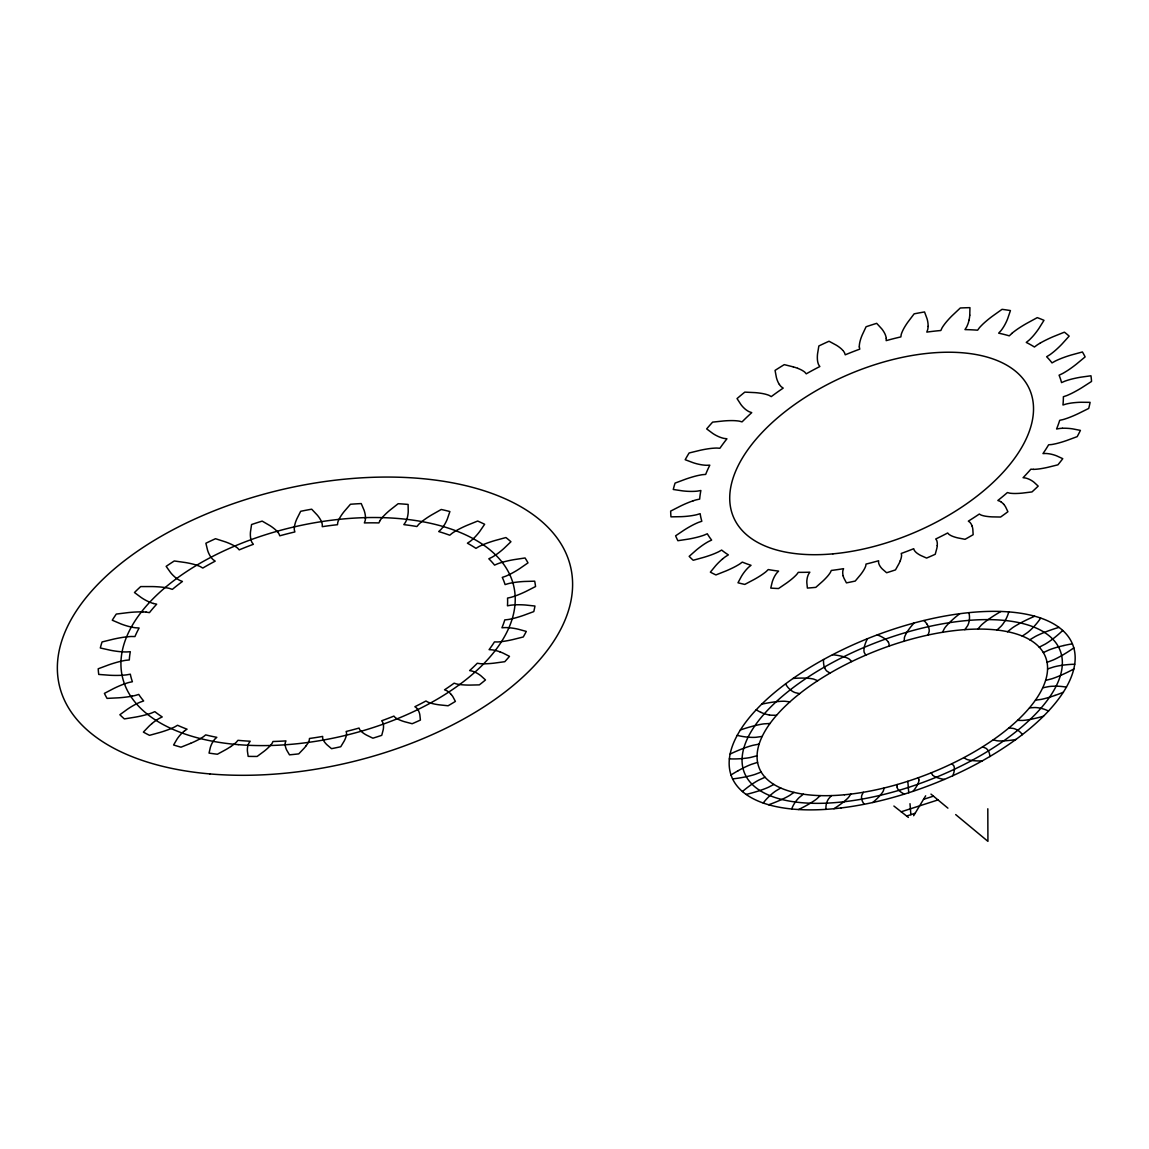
<?xml version="1.0" encoding="UTF-8"?>
<svg xmlns="http://www.w3.org/2000/svg" width="1149" height="1149" viewBox="0 0 1149 1149"><rect width="100%" height="100%" fill="white"/><g stroke="black" fill="none" stroke-linecap="round" stroke-linejoin="round"><path stroke-width="1.5" d="M904.234 641.243L904.378 637.824A23.052 10.628 -22 0 1 904.737 636.618L904.952 636.072A46.894 21.501 -22.3 0 1 905.455 634.952L906.36 633.243A61.802 28.222 -22.4 0 1 908.012 630.614L909.362 628.718A79.41 36.079 -22.6 0 1 914.044 623.06M886.252 338.294L886.166 340.635A193.147 102.649 -23.3 0 1 900.859 336.901L901.218 334.488A32.086 18.097 -25.6 0 1 902.08 332.133L902.482 331.171A53.012 29.716 -25.9 0 1 904.407 327.479L905.067 326.359A75.274 41.91 -26.2 0 1 907.897 322.093L914.13 313.849A223.466 118.893 -23.3 0 1 924.543 311.953L926.999 318.589A75.303 43.174 -24.4 0 1 927.817 322.165L927.947 323.142A53.012 30.291 -24.8 0 1 928.09 326.445M365.439 518.529L365.468 517.696A52.552 30.377 -12.8 0 0 365.181 514.551L365.009 513.617A75.015 43.332 -12.4 0 0 364.032 510.127L361.231 503.578A223.021 119.281 -13.1 0 0 350.459 504.253L344.269 511.406A73.134 41.924 -14.7 0 0 341.483 515.14L340.836 516.131A51.705 29.745 -14.3 0 0 338.955 519.434L338.567 520.296A31.425 18.125 -14 0 0 337.763 522.45L337.49 524.705A192.759 102.993 -13.1 0 0 322.266 526.673L322.266 524.461A31.87 18.398 -12.4 0 0 321.72 522.479L321.447 521.689A52.825 30.434 -12 0 0 319.968 518.817L319.436 517.969A75.288 43.245 -11.6 0 0 317.081 514.881L311.681 509.194A223.021 119.281 -13.1 0 0 300.679 511.291L296.916 518.745A73.996 42.7 -13.9 0 0 295.422 522.565L295.121 523.585A52.236 30.19 -13.5 0 0 294.417 526.874L294.331 527.736M928.076 326.445L928.033 327.321A32.086 18.255 -25.1 0 1 927.703 329.591L926.798 332.104A193.147 102.649 -23.3 0 1 940.844 330.51L942.008 327.968A31.971 17.781 -26.2 0 1 943.559 325.569L944.234 324.621A52.739 29.127 -26.4 0 1 947.178 320.973L948.14 319.882A74.757 40.962 -26.5 0 1 952.047 315.774L960.291 307.989A223.466 118.893 -23.3 0 1 969.943 307.659L969.77 315.171M937.239 545.56L937.282 544.813A45.07 22.233 -22.4 0 0 937.196 542.4L937.081 541.797A27.303 13.443 -22.6 0 0 936.665 540.346L935.731 538.996A193.147 102.649 -23.3 0 0 947.681 532.978L948.787 534.228A27.677 13.601 -23.6 0 0 950.237 535.161L950.841 535.52A45.989 22.635 -23.9 0 0 953.498 536.64L954.374 536.942A65.866 32.474 -24.2 0 0 957.835 537.904L965.031 539.312A223.466 118.893 -23.3 0 0 973.146 534.687L972.83 529.344A64.258 31.641 -22.7 0 0 972.298 526.716L972.068 526.041M897.024 786.806L897.211 784.537M969.024 320.198L969.239 319.135A75.532 42.973 -25.1 0 0 969.77 315.171M884.156 787.999L883.38 790.785A20.251 8.33 -20.1 0 1 882.834 791.819L882.547 792.264A41.335 17.091 -19.9 0 1 881.915 793.169L880.852 794.548A54.664 22.678 -19.8 0 1 879.014 796.63L877.563 798.124A70.577 29.414 -19.7 0 1 872.752 802.519M928.105 635.11L929.168 631.447A23.052 10.657 -21.8 0 0 929.211 630.341L929.182 629.853A46.879 21.73 -21.4 0 0 929.024 628.891L928.665 627.512A61.759 28.653 -21.2 0 0 927.803 625.544L927.013 624.194M248.026 745.27L248.241 744.624A27.677 13.687 -12.5 0 1 248.96 742.972L250.223 741.22A192.759 102.993 -13.1 0 1 237.929 740.315L236.479 742.067A28.323 14.133 -11.5 0 1 234.698 743.633L233.951 744.25A47.181 23.641 -11.3 0 1 230.791 746.534M900.256 560.769L900.557 559.965A45.026 22.334 -21.8 0 0 901.319 557.351L901.434 556.676A27.231 13.472 -22.1 0 0 901.563 555.053L901.233 553.459A193.147 102.649 -23.3 0 0 913.714 548.705L914.245 550.227A27.432 13.486 -23.1 0 0 915.179 551.448L915.595 551.922A45.515 22.362 -23.3 0 0 917.505 553.516L918.166 553.962A65.091 32 -23.6 0 0 920.837 555.513L926.597 558.069A223.466 118.893 -23.3 0 0 935.229 554.278L936.808 548.475A64.085 31.698 -22.1 0 0 937.254 545.56M942.496 632.367L944.363 628.575A22.994 10.485 -22.5 0 1 945.254 627.297L945.713 626.708A46.664 21.127 -22.7 0 1 946.69 625.544L948.284 623.792A61.4 27.677 -22.8 0 1 950.955 621.164L953.024 619.268A78.764 35.289 -22.9 0 1 959.659 613.796M379.989 520.641L378.883 522.91A192.759 102.993 -13.1 0 0 364.348 522.924L365.181 520.641A31.655 18.298 -13.3 0 0 365.425 518.529M863.316 792.293L861.836 795.252A20.222 8.302 -20.3 0 0 861.606 796.2L861.563 796.516A41.177 16.862 -20.5 0 0 861.52 797.377L861.606 798.526A54.362 22.219 -20.7 0 0 861.98 800.149L862.411 801.27A70.075 28.624 -20.8 0 0 864.321 804.271M913.656 815.718L925.663 795.812M850.834 794.088L848.738 797.147A20.352 8.445 -19.8 0 1 847.775 798.196L847.301 798.67A41.637 17.393 -19.6 0 1 846.31 799.589L844.73 800.968A55.123 23.138 -19.5 0 1 842.145 803.036L840.163 804.501A71.295 30.075 -19.4 0 1 833.93 808.724M964.83 629.709L967.544 625.817A23.037 10.556 -22.3 0 0 968.133 624.582L968.363 624.036A46.951 21.63 -22 0 0 968.722 622.945L969.124 621.336A61.945 28.624 -21.8 0 0 969.44 618.981L969.497 617.343A79.712 36.926 -21.6 0 0 968.88 612.719M306.194 745.672L306.74 744.911A45.888 22.721 -12.3 0 0 308.305 742.426L308.621 741.78A27.619 13.659 -12.6 0 0 309.282 740.157L309.483 738.477A192.759 102.993 -13.1 0 0 322.654 736.423L322.654 738.075A27.26 13.486 -13.6 0 0 323.113 739.511L323.343 740.071A44.998 22.291 -13.9 0 0 324.607 742.11L325.052 742.699A63.985 31.77 -14.2 0 0 327.034 744.839L331.544 748.674A223.021 119.281 -13.1 0 0 340.75 746.735L344.068 741.249A64.962 32.129 -12.6 0 0 345.418 738.405L345.691 737.658A45.429 22.449 -12.9 0 0 346.395 735.216L346.481 734.584A27.375 13.529 -13.2 0 0 346.553 733.033L346.136 731.482A192.759 102.993 -13.1 0 0 359.048 728.049L359.666 729.558A27.188 13.501 -14.2 0 0 360.685 730.807L361.131 731.295M977.756 629.178L981.174 625.271A22.836 10.269 -22.8 0 1 982.524 624.008L983.185 623.447A46.247 20.639 -22.9 0 1 984.564 622.313L986.718 620.647A60.782 26.973 -23 0 1 990.179 618.191L992.779 616.453A77.859 34.326 -23 0 1 1000.836 611.541M831.459 795.596L828.745 798.656A20.294 8.388 -19.9 0 0 828.027 799.747L827.826 800.106A41.235 16.976 -20.1 0 0 827.337 801.083L826.806 802.39A54.348 22.319 -20.3 0 0 826.275 804.3L826.059 805.636A69.931 28.653 -20.4 0 0 826.059 809.356M1011.752 333.469L1009.296 335.853A193.147 102.649 -23.3 0 0 998.653 333.167L1000.908 330.725A31.942 17.709 -26.3 0 0 1002.632 328.37L1003.264 327.422A52.955 29.572 -26.1 0 0 1005.346 323.803L1005.906 322.697A75.489 42.47 -25.8 0 0 1007.716 318.546L1010.431 310.575A223.466 118.893 -23.3 0 0 1002.043 309.34L992.305 316.291A73.981 39.856 -26.7 0 0 987.537 320.025L986.33 321.045A52.279 28.395 -26.6 0 0 982.539 324.449L981.634 325.368A31.755 17.379 -26.5 0 0 979.465 327.666L977.612 330.194A193.147 102.649 -23.3 0 0 964.959 329.605L966.582 327.063A32.071 18.039 -25.8 0 0 967.63 324.693L968.004 323.759A53.084 30.032 -25.5 0 0 969.009 320.198M820.214 795.611L816.925 798.727A20.538 8.617 -19.5 0 1 815.546 799.79L814.914 800.25A42.082 17.809 -19.3 0 1 813.621 801.14L811.582 802.447A55.784 23.712 -19.3 0 1 808.365 804.386L805.966 805.736A72.215 30.894 -19.2 0 1 798.584 809.528M996.93 630.112L1001.052 626.262A22.923 10.384 -22.7 0 0 1002.158 624.999L1002.603 624.424A46.822 21.357 -22.5 0 0 1003.45 623.275L1004.571 621.566A61.874 28.337 -22.3 0 0 1006.007 619.024L1006.883 617.2A79.741 36.696 -22.1 0 0 1008.721 611.972M151.97 723.554L152.874 722.793A47.382 23.799 -11.1 0 1 156.077 720.394L156.982 719.791A28.883 14.564 -10.9 0 1 159.366 718.34L162.239 716.947A192.759 102.993 -13.1 0 1 154.828 711.648L151.812 712.94A29.802 15.368 -10.2 0 1 148.767 713.96L147.532 714.333A49.694 25.795 -10 0 1 142.691 715.597L141.198 715.956A71.324 37.328 -9.9 0 1 135.51 717.105L124.394 718.915A223.021 119.281 -13.1 0 1 119.869 714.735L127.237 709.364A68.006 34.312 -10.9 0 1 131.359 706.692L132.523 706.017A48.201 24.445 -10.7 0 1 136.487 703.863L137.578 703.332A29.386 14.994 -10.5 0 1 140.408 702.082L143.654 700.962A192.759 102.993 -13.1 0 1 138.742 694.427L135.381 695.432A30.319 15.871 -9.9 0 1 132.106 696.122M722.52 558.989L723.382 558.285A27.949 14.434 -20.3 0 1 725.637 556.561L728.365 554.881A193.147 102.649 -23.3 0 1 721.644 550.069L718.8 551.678A28.653 15.21 -20 0 1 715.942 552.999L714.793 553.502A47.741 25.537 -20 0 1 710.269 555.24L708.861 555.728A68.509 36.94 -20 0 1 703.561 557.409L693.22 560.267A223.466 118.893 -23.3 0 1 689.17 556.36L696.165 550.184A65.78 33.982 -20.3 0 1 700.057 547.082L701.149 546.278A46.52 24.201 -20.2 0 1 704.897 543.692L705.917 543.06A28.323 14.836 -20.1 0 1 708.588 541.509L711.633 540.073A193.147 102.649 -23.3 0 1 707.296 533.768L704.15 535.118A29.127 15.713 -20 0 1 701.091 536.123L699.87 536.511A48.531 26.384 -20.1 0 1 695.145 537.732L693.709 538.062A69.658 38.176 -20.2 0 1 688.294 539.125L677.896 540.705A223.466 118.893 -23.3 0 1 675.612 535.807L684.172 530.048A66.671 34.958 -20.1 0 1 688.826 527.219L690.104 526.501A47.195 24.948 -20 0 1 694.413 524.231L695.576 523.685A28.754 15.31 -20 0 1 698.549 522.378L701.824 521.258A193.147 102.649 -23.3 0 1 700.143 513.675L696.811 514.68A29.601 16.23 -20.2 0 1 693.694 515.327L692.445 515.556A49.35 27.246 -20.3 0 1 687.72 516.188L686.298 516.332A70.807 39.396 -20.5 0 1 681.012 516.677L670.973 516.849A223.466 118.893 -23.3 0 1 670.671 511.09L680.524 506.063A67.69 36.064 -20 0 1 685.766 503.65L687.188 503.061A47.942 25.752 -20 0 1 691.899 501.223L693.149 500.806M1007.486 631.778L1012.168 628.043A22.592 10.011 -23 0 1 1013.878 626.88L1014.682 626.363A45.687 20.05 -23 0 1 1016.348 625.358L1018.89 623.893A59.978 26.183 -23 0 1 1022.869 621.767L1025.813 620.288A76.753 33.278 -23 0 1 1034.646 616.266M803.381 794.189L799.532 797.234A20.438 8.531 -19.6 0 0 798.354 798.354L797.923 798.828A41.45 17.206 -19.8 0 0 797.09 799.776L795.97 801.169A54.563 22.578 -19.9 0 0 794.534 803.266L793.643 804.745A70.089 28.912 -20 0 0 791.718 808.982M794.016 792.393L789.607 795.424A20.783 8.847 -19.2 0 1 787.955 796.386L787.194 796.803A42.657 18.312 -19.2 0 1 785.643 797.607L783.259 798.785A56.574 24.416 -19.1 0 1 779.568 800.465L776.839 801.614A73.292 31.856 -19.1 0 1 768.695 804.76M1022.237 636.144L1027.421 632.611A22.721 10.14 -22.9 0 0 1028.929 631.39L1029.576 630.844A46.506 20.941 -22.8 0 0 1030.811 629.709L1032.563 628.015A61.543 27.849 -22.7 0 0 1034.976 625.444L1036.585 623.577A79.453 36.165 -22.5 0 0 1040.649 618.119M230.791 746.534L229.757 747.209A67.705 34.082 -11 0 1 225.721 749.694L217.391 754.232A223.021 119.281 -13.1 0 1 209.046 753.098L210.324 747.568A65.134 32.229 -12.5 0 1 211.387 744.667L211.746 743.891A46.032 22.808 -12.2 0 1 213.183 741.335L213.642 740.674A28.007 13.903 -11.9 0 1 214.949 739.022L216.802 737.328A192.759 102.993 -13.1 0 1 205.671 734.886L203.632 736.566A28.782 14.492 -11 0 1 201.362 738.017L200.429 738.577A47.971 24.258 -10.8 0 1 196.565 740.617L195.344 741.22A68.883 35.044 -10.5 0 1 190.59 743.346M495.592 555.01L494.573 555.671A30.075 16.775 -16 0 1 491.916 557.279L488.828 558.773A192.759 102.993 -13.1 0 1 494.573 565.121L497.747 563.757A29.199 15.827 -16.4 0 1 500.878 562.708L502.142 562.321A47.913 25.781 -16.5 0 1 507.025 561.057L508.533 560.712A67.647 36.107 -16.4 0 1 514.163 559.62L525.05 557.969A223.021 119.281 -13.1 0 1 527.994 562.881L519.664 568.626A70.75 39.454 -16 0 1 515.125 571.455L513.876 572.159A49.306 27.289 -16.2 0 1 509.639 574.414L508.49 574.96A29.587 16.244 -16.3 0 1 505.56 576.267L502.271 577.387A192.759 102.993 -13.1 0 1 505.086 584.597L508.418 583.606A28.725 15.325 -16.4 0 1 511.564 582.945L512.827 582.701A47.152 24.976 -16.4 0 1 517.625 582.026L519.075 581.882A66.613 35.001 -16.3 0 1 524.475 581.466L534.687 581.179A223.021 119.281 -13.1 0 1 535.549 586.536L526.113 591.347A69.601 38.219 -16.3 0 1 521.086 593.645L519.721 594.22A48.488 26.413 -16.4 0 1 515.154 595.986L513.933 596.403A29.098 15.727 -16.4 0 1 510.874 597.351L507.542 598.083A192.759 102.993 -13.1 0 1 507.456 605.81L510.759 605.207A28.294 14.865 -16.3 0 1 513.804 604.92L515.011 604.834A46.477 24.244 -16.2 0 1 519.506 604.762L520.856 604.776A65.723 34.039 -16.1 0 1 525.782 605.049L534.946 606.026A223.021 119.281 -13.1 0 1 533.782 611.598L523.7 615.318A68.452 36.983 -16.4 0 1 518.414 617.042L516.993 617.458A47.698 25.565 -16.4 0 1 512.31 618.693L511.09 618.966A28.639 15.224 -16.4 0 1 508.002 619.555L504.784 619.9A192.759 102.993 -13.1 0 1 501.926 627.785L505.086 627.584A27.921 14.449 -16.1 0 1 507.901 627.67L508.993 627.742A45.903 23.612 -15.9 0 1 513.029 628.216L514.221 628.402A64.99 33.22 -15.7 0 1 518.501 629.279L526.285 631.419A223.021 119.281 -13.1 0 1 523.255 636.977L512.971 639.548A67.36 35.806 -16.4 0 1 507.643 640.668L506.235 640.912A46.965 24.761 -16.4 0 1 501.61 641.602L500.418 641.731A28.208 14.765 -16.3 0 1 497.46 641.961L494.458 641.903A192.759 102.993 -13.1 0 1 489.072 649.659L491.959 649.831A27.605 14.104 -15.7 0 1 494.443 650.262L495.406 650.463A45.457 23.095 -15.5 0 1 498.824 651.454L499.815 651.785M184.659 730.764L187.043 729.184A192.759 102.993 -13.1 0 1 177.535 725.263L174.964 726.786A29.285 14.894 -10.5 0 1 172.278 728.049L171.172 728.538A48.818 24.991 -10.3 0 1 166.749 730.233L165.355 730.721A70.118 36.136 -10.2 0 1 160.056 732.416L149.514 735.331A223.021 119.281 -13.1 0 1 143.381 732.1L148.81 726.412A66.901 33.45 -11.4 0 1 151.97 723.54M1029.748 639.821L1035.321 636.489A22.291 9.709 -23 0 1 1037.245 635.512L1038.15 635.081A45.012 19.432 -23 0 1 1039.96 634.248L1042.703 633.07A59.059 25.364 -23 0 1 1046.911 631.404L1049.956 630.298A75.518 32.229 -22.9 0 1 1058.904 627.383M780.745 788.013L775.79 790.957A20.668 8.732 -19.3 0 0 774.369 791.963L773.751 792.422A41.809 17.551 -19.5 0 0 772.559 793.37L770.893 794.778A54.98 22.994 -19.6 0 0 768.595 796.932L767.072 798.483A70.52 29.357 -19.7 0 0 763.223 803.022M1040.29 343.063L1041.497 342.359A50.901 26.729 -26.6 0 1 1046.265 339.874L1047.744 339.156A71.87 37.443 -26.5 0 1 1053.36 336.614L1064.391 332.176A223.466 118.893 -23.3 0 1 1069.159 336.111L1062.193 343.824A74.57 40.689 -26.6 0 1 1058.301 347.716L1057.209 348.736A52.122 28.194 -26.6 0 1 1053.461 351.996L1052.427 352.815A31.339 16.804 -26.7 0 1 1049.755 354.811L1046.638 356.736A193.147 102.649 -23.3 0 1 1052.01 362.912L1055.199 361.102A30.52 15.885 -26.5 0 1 1058.33 359.651L1059.593 359.106A50.082 25.881 -26.4 0 1 1064.477 357.224L1065.97 356.693A70.649 36.251 -26.2 0 1 1071.586 354.912L1082.415 351.967A223.466 118.893 -23.3 0 1 1085.116 356.908L1076.613 363.96A73.737 39.554 -26.7 0 1 1072.017 367.465L1070.753 368.369A51.461 27.361 -26.7 0 1 1066.473 371.228L1065.324 371.931A30.908 16.301 -26.6 0 1 1062.365 373.64L1059.076 375.192A193.147 102.649 -23.3 0 1 1061.547 382.603L1064.864 381.181A30.003 15.382 -26.2 0 1 1067.995 380.132L1069.259 379.744A49.206 25.077 -26 0 1 1074.028 378.524L1075.464 378.208A69.4 35.145 -25.8 0 1 1080.807 377.188L1090.947 375.78A223.466 118.893 -23.3 0 1 1091.55 381.439L1081.999 387.586A72.717 38.348 -26.6 0 1 1076.929 390.574L1075.55 391.335A50.685 26.499 -26.5 0 1 1070.983 393.705L1069.762 394.265A30.42 15.784 -26.4 0 1 1066.689 395.615L1063.371 396.735A193.147 102.649 -23.3 0 1 1062.954 404.994L1066.243 404.017A29.472 14.923 -25.8 0 1 1069.259 403.385L1070.451 403.17A48.33 24.33 -25.6 0 1 1074.889 402.624L1076.211 402.509A68.193 34.154 -25.4 0 1 1081.08 402.265L1090.099 402.351A223.466 118.893 -23.3 0 1 1088.706 408.441L1078.581 413.468A71.554 37.127 -26.4 0 1 1073.281 415.866L1071.859 416.455A49.838 25.666 -26.3 0 1 1067.191 418.25L1065.956 418.667A29.888 15.282 -26.1 0 1 1062.911 419.615L1059.708 420.304A193.147 102.649 -23.3 0 1 1056.563 429.008L1059.68 428.476A28.969 14.506 -25.4 0 1 1062.452 428.275M738.146 770.706L740.717 769.299A56.33 24.215 -19.2 0 1 744.394 767.417L746.907 766.225A42.915 18.542 -19.1 0 1 748.617 765.464L749.493 765.105A21.257 9.264 -19.1 0 1 751.432 764.344L757.55 762.376M773.866 784.437L768.58 787.18A21.084 9.106 -19.1 0 1 766.685 788.013L765.837 788.358A43.303 18.887 -19.1 0 1 764.114 789.033L761.5 789.981A57.464 25.206 -19.1 0 1 757.521 791.302L754.634 792.178A74.484 32.89 -19.1 0 1 746.132 794.433M1039.199 647.203L1045.073 644.187A22.434 9.853 -23 0 0 1046.854 643.095L1047.644 642.593A46.032 20.395 -23 0 0 1049.181 641.573L1051.407 640.007A60.983 27.174 -22.9 0 0 1054.595 637.58L1056.778 635.799A78.85 35.389 -22.9 0 0 1062.696 630.471M1043.292 652.56L1049.339 649.831A21.946 9.407 -23 0 1 1051.349 649.084L1052.269 648.754A44.28 18.829 -22.9 0 1 1054.107 648.151L1056.85 647.318A58.082 24.574 -22.8 0 1 1060.987 646.212L1063.931 645.508M765.047 777.255L759.36 779.812A20.941 8.991 -19.2 0 0 757.636 780.717L756.861 781.148A42.312 18.011 -19.2 0 0 755.381 782.038L753.241 783.374A55.583 23.54 -19.3 0 0 750.168 785.471L748.071 786.993A71.195 29.989 -19.4 0 0 742.455 791.56M190.59 743.346L181.011 747.18A223.021 119.281 -13.1 0 1 173.6 744.983L176.96 739.252A65.938 32.761 -11.9 0 1 179.1 736.308L179.747 735.532A46.649 23.239 -11.6 0 1 182.073 733.005L182.777 732.358A28.423 14.205 -11.4 0 1 184.644 730.764M761.169 772.042L755.353 774.282A21.414 9.407 -19.1 0 1 753.27 774.943L752.365 775.202A44.007 19.504 -19.1 0 1 750.57 775.676L747.87 776.336A58.398 26.025 -19.2 0 1 743.82 777.198L740.933 777.729A75.69 33.953 -19.3 0 1 732.574 778.907M1047.041 662.341L1053.159 660A22.118 9.551 -23 0 0 1055.112 659.109L1055.974 658.679A45.414 19.792 -23 0 0 1057.698 657.817L1060.225 656.467A60.222 26.413 -23 0 0 1063.931 654.327L1066.531 652.733A77.974 34.441 -23 0 0 1073.827 647.878M1054.983 695.418L1052.111 696.395A58.369 24.79 -22.9 0 1 1048.118 697.644L1045.504 698.377A43.978 18.585 -22.8 0 1 1043.752 698.822L1042.89 699.023A21.386 8.977 -22.6 0 1 1041.023 699.425L1035.522 700.143M1047.586 668.948L1053.705 666.966A21.587 9.12 -22.8 0 1 1055.658 666.477L1056.534 666.276A43.547 18.269 -22.6 0 1 1058.286 665.917L1060.857 665.472A57.134 23.856 -22.5 0 1 1064.649 664.941L1067.306 664.668A73.048 30.377 -22.4 0 1 1074.76 664.251M923.523 799.345L933.448 796.142M901.204 811.783L938.001 799.919M906.633 816.034L915.107 813.305M757.033 755.755L750.843 757.378A21.759 9.709 -19.2 0 1 748.861 757.766L747.97 757.909A44.725 20.122 -19.3 0 1 746.204 758.153L743.59 758.455A59.331 26.829 -19.4 0 1 739.726 758.757L737.012 758.886A76.868 34.958 -19.6 0 1 729.328 758.857M1045.647 680.395L1051.637 678.844A21.759 9.249 -22.9 0 0 1053.604 678.183L1054.495 677.867A44.71 19.174 -23 0 0 1056.29 677.192L1058.947 676.129A59.331 25.594 -23 0 0 1062.911 674.391L1065.741 673.084A76.882 33.393 -23 0 0 1073.87 668.962M1042.775 687.791L1048.577 686.628A21.228 8.862 -22.5 0 1 1050.358 686.413L1051.148 686.341A42.858 17.766 -22.3 0 1 1052.699 686.255L1054.94 686.183A56.244 23.253 -22.2 0 1 1058.186 686.24L1060.412 686.37A71.97 29.659 -22 0 1 1066.459 687.174M759.072 744.107L753.026 745.299A21.601 9.565 -19.1 0 0 750.871 745.873L749.952 746.146A43.605 19.145 -19.1 0 0 748.114 746.721L745.371 747.654A57.206 24.976 -19.1 0 0 741.277 749.191L738.362 750.369A73.163 31.741 -19.1 0 0 730.06 754.103M132.106 696.136L130.785 696.38A50.527 26.642 -9.8 0 1 125.715 697.127L124.164 697.314A72.473 38.549 -9.7 0 1 118.318 697.831L107.058 698.391A223.021 119.281 -13.1 0 1 104.415 693.378L113.536 688.596A69.199 35.317 -10.4 0 1 118.505 686.283L119.855 685.694A49.062 25.206 -10.2 0 1 124.465 683.899L125.701 683.483A29.917 15.468 -10.1 0 1 128.875 682.492L132.394 681.73A192.759 102.993 -13.1 0 1 130.311 674.19L126.735 674.836A30.808 16.388 -9.7 0 1 123.374 675.167L122.024 675.267A51.288 27.504 -9.7 0 1 116.925 675.425L115.388 675.425A73.493 39.755 -9.7 0 1 109.643 675.253L98.742 674.434A223.021 119.281 -13.1 0 1 98.211 668.79L108.753 664.854A70.434 36.438 -10.1 0 1 114.369 663.03L115.891 662.585A49.924 26.025 -9.9 0 1 120.961 661.264L122.297 660.977A30.42 15.971 -9.8 0 1 125.686 660.33L129.306 659.957A192.759 102.993 -13.1 0 1 130.311 651.713L126.677 651.943A31.238 16.905 -9.7 0 1 123.36 651.871L122.053 651.813A51.949 28.337 -9.7 0 1 117.169 651.339L115.704 651.138A74.326 40.904 -9.8 0 1 110.347 650.233L100.322 647.979A223.021 119.281 -13.1 0 1 102.06 641.946L113.607 639.117A71.64 37.644 -9.8 0 1 119.64 637.896L121.248 637.623A50.743 26.872 -9.7 0 1 126.548 636.876L127.941 636.747A30.894 16.488 -9.7 0 1 131.374 636.489L134.95 636.56A192.759 102.993 -13.1 0 1 139.13 628L135.611 627.785A31.583 17.379 -9.9 0 1 132.523 627.282L131.302 627.052A52.452 29.098 -10 0 1 126.878 625.918L125.571 625.53A74.929 41.895 -10.2 0 1 120.86 623.878L112.272 620.216A223.021 119.281 -13.1 0 1 116.293 614.069L128.315 612.589A72.76 38.865 -9.7 0 1 134.49 612.072L136.113 612A51.475 27.734 -9.7 0 1 141.399 611.886L142.763 611.929M762.132 736.452L756.085 737.27A22.104 10.011 -19.5 0 1 754.218 737.371L753.385 737.385A45.4 20.696 -19.7 0 1 751.762 737.371L749.407 737.285A60.193 27.547 -19.8 0 1 746.003 736.969L743.647 736.653A77.917 35.834 -20 0 1 737.198 735.317M1029.547 707.856L1034.703 707.54A20.897 8.632 -22.2 0 1 1036.226 707.597L1036.886 707.655A42.24 17.364 -22 0 1 1038.15 707.798L1039.96 708.1A55.482 22.765 -21.8 0 1 1042.473 708.703L1044.154 709.22A71.08 29.113 -21.6 0 1 1048.52 711.116M769.959 723.497L764.142 723.841A21.946 9.867 -19.3 0 0 762.16 724.114L761.241 724.272A44.308 19.763 -19.2 0 0 759.388 724.631L756.588 725.234A58.139 25.781 -19.2 0 0 752.351 726.297L749.277 727.145A74.34 32.761 -19.1 0 0 740.315 730.003M1062.452 428.261L1063.529 428.232A47.511 23.684 -25.1 0 1 1067.478 428.333L1068.642 428.405A67.073 33.307 -24.9 0 1 1072.836 428.907L1080.419 430.387A223.466 118.893 -23.3 0 1 1077.188 436.634L1066.933 440.426A70.319 35.949 -26.1 0 1 1061.633 442.15L1060.24 442.552A48.976 24.861 -25.9 0 1 1055.658 443.758L1054.48 444.002A29.371 14.822 -25.7 0 1 1051.565 444.548L1048.62 444.792A193.147 102.649 -23.3 0 1 1042.99 453.582L1045.834 453.482A28.495 14.147 -24.9 0 1 1048.247 453.697L1049.181 453.812A46.764 23.138 -24.6 0 1 1052.498 454.516L1053.461 454.774A66.096 32.617 -24.3 0 1 1056.836 455.952L1062.768 458.681A223.466 118.893 -23.3 0 1 1057.913 464.828L1047.931 467.298A69.084 34.872 -25.7 0 1 1042.847 468.332L1041.511 468.562A48.114 24.143 -25.5 0 1 1037.217 469.137L1036.125 469.237A28.869 14.42 -25.3 0 1 1033.468 469.367M776.523 715.296L771.137 715.195A22.42 10.269 -19.8 0 1 769.428 714.98M1017.626 720.351L1022.337 720.466A21.055 8.732 -22.3 0 0 1024.018 720.337L1024.793 720.251A43.245 18.054 -22.5 0 0 1026.402 720.05L1028.843 719.662A57.393 24.057 -22.6 0 0 1032.606 718.944L1035.364 718.326A74.412 31.353 -22.7 0 0 1043.594 716.186M1033.468 469.352L1030.868 469.18A193.147 102.649 -23.3 0 1 1023.084 477.697L1025.54 478.027A28.079 13.86 -24.3 0 1 1027.522 478.616L1028.269 478.889A46.132 22.721 -24.1 0 1 1030.868 480.138L1031.587 480.555A65.278 32.115 -23.8 0 1 1034.071 482.307L1038.193 486.113A223.466 118.893 -23.3 0 1 1031.974 491.93L1022.624 493.079A67.892 33.924 -25.3 0 1 1017.928 493.424L1016.721 493.467A47.31 23.526 -25 0 1 1012.844 493.452L1011.896 493.381A28.395 14.075 -24.8 0 1 1009.569 493.136L1007.414 492.548A193.147 102.649 -23.3 0 1 997.835 500.49L999.817 501.194A27.734 13.644 -23.8 0 1 1001.325 502.127M1009.009 727.935L1013.26 728.423A20.625 8.46 -21.8 0 1 1014.438 728.739L1014.926 728.911A41.752 17.077 -21.5 0 1 1015.86 729.285L1017.138 729.917A54.893 22.434 -21.4 0 1 1018.833 730.994L1019.895 731.856A70.419 28.754 -21.2 0 1 1022.395 734.671M789.866 701.867L784.997 701.263A22.291 10.154 -19.6 0 0 783.015 701.235L782.167 701.263A45.012 20.366 -19.5 0 0 780.444 701.335L777.787 701.551A59.073 26.599 -19.4 0 0 773.679 702.025L770.663 702.47A75.561 33.824 -19.3 0 0 761.643 704.193M146.095 612.115L149.442 612.632A192.759 102.993 -13.1 0 1 156.695 604.173L153.478 603.498M769.428 714.98L768.724 714.865A45.989 21.185 -20.1 0 1 767.374 714.577L765.449 714.06A60.926 28.136 -20.3 0 1 762.749 713.127L760.94 712.366M799.618 693.666L795.237 692.646A22.693 10.485 -20.3 0 1 793.873 692.086L793.356 691.827A46.463 21.529 -20.6 0 1 792.379 691.267L791.029 690.348A61.486 28.524 -20.8 0 1 789.277 688.826L788.157 687.648A79.396 36.869 -21.1 0 1 785.6 683.827M993.253 739.87L996.944 740.76A20.754 8.531 -22 0 0 998.337 740.89L999.012 740.933A42.585 17.594 -22.2 0 0 1000.377 740.961L1002.517 740.933A56.488 23.411 -22.3 0 0 1005.878 740.746L1008.362 740.531A73.191 30.463 -22.4 0 0 1015.96 739.496M793.313 366.876L784.264 364.635A223.466 118.893 -23.3 0 0 775.058 370.395L776.379 377.418A75.202 43.174 -24.2 0 0 777.5 380.85L777.873 381.727A52.667 30.276 -23.7 0 0 779.381 384.47M429.712 702.786L430.559 703.059A45.357 22.966 -15.4 0 0 434.006 703.935L435.098 704.165A64.832 33.034 -15.6 0 0 439.392 704.854L448.081 705.773A223.021 119.281 -13.1 0 0 455.392 701.407L452.921 696.768A63.985 31.813 -14.3 0 0 451.255 694.499M982.567 746.907L985.713 748.157A20.409 8.345 -21.4 0 1 986.488 748.688L986.79 748.961A41.393 16.905 -21.1 0 1 987.35 749.536L988.054 750.441A54.506 22.262 -21 0 1 988.844 751.92L989.275 753.04A70.032 28.61 -20.8 0 1 989.835 756.588M797.665 368.312L798.756 368.743A51.791 29.673 -22.2 0 1 802.131 370.351L802.921 370.84A31.483 18.068 -22.6 0 1 804.774 372.132L806.253 373.827A193.147 102.649 -23.3 0 1 819.84 366.531L818.619 364.693A31.957 18.327 -24.2 0 1 817.959 362.754L817.743 361.949A52.969 30.319 -24.6 0 1 817.37 358.732L817.341 357.712A75.504 43.059 -25 0 1 817.557 353.806L818.849 345.964A223.466 118.893 -23.3 0 1 829.032 341.239L836.257 345.16A74.125 42.585 -22.6 0 1 839.603 347.429L840.407 348.075A52.351 30.104 -23.1 0 1 842.82 350.373M817.7 680.725L813.894 679.174A22.578 10.398 -20.1 0 0 812.357 678.815L811.639 678.7A45.658 20.912 -19.8 0 0 810.16 678.485L807.848 678.269A59.949 27.361 -19.7 0 0 804.185 678.097L801.442 678.082A76.739 34.843 -19.5 0 0 793.025 678.47M830.066 673.113L826.935 671.16A22.894 10.628 -20.9 0 1 826.131 670.327L825.887 670.011A46.793 21.716 -21.2 0 1 825.312 669.135L824.68 667.871M963.939 757.651L966.438 759.245A20.51 8.388 -21.6 0 0 967.487 759.633L968.004 759.776A42.01 17.235 -21.8 0 0 969.095 760.035L970.804 760.351A55.683 22.894 -21.9 0 0 973.591 760.681L975.688 760.839A72.085 29.73 -22.1 0 0 982.28 760.925M1001.339 502.113L1001.871 502.53A45.63 22.42 -23.5 0 1 1003.666 504.253M893.893 806.038L908.385 817.413M930.977 794.103L947.911 808.149M955.681 814.584L987.925 841.341L987.81 808.767M951.803 763.783L953.44 765.363M851.696 661.609L849.441 659.253A22.808 10.571 -20.6 0 0 848.278 658.535L847.761 658.262A46.204 21.343 -20.3 0 0 846.641 657.774L844.86 657.113A60.739 27.993 -20.1 0 0 841.915 656.28L839.66 655.777A77.802 35.734 -19.9 0 0 832.508 654.743M1003.666 504.239L1004.14 504.813A64.66 31.784 -23.2 0 1 1005.677 507.054L1007.903 511.722A223.466 118.893 -23.3 0 1 1000.592 517.036L992.176 516.878A66.8 33.12 -24.8 0 1 988.039 516.547L986.977 516.418A46.592 23.023 -24.5 0 1 983.659 515.829L982.869 515.614A27.993 13.802 -24.2 0 1 980.959 514.996L979.307 514.048A193.147 102.649 -23.3 0 1 968.334 521.143L969.799 522.206A27.475 13.501 -23.2 0 1 970.776 523.427L971.12 523.93A45.271 22.262 -22.9 0 1 972.068 526.041M451.255 694.499L450.738 693.91A44.969 22.434 -14.6 0 0 448.828 692.115L448.239 691.684A27.231 13.63 -14.8 0 0 446.659 690.664L444.562 689.802A192.759 102.993 -13.1 0 0 454.128 683.167L456.368 683.914A27.562 14.047 -15.6 0 0 458.781 684.373L459.758 684.517A45.773 23.454 -15.8 0 0 463.736 684.905L464.986 684.976A65.522 33.809 -16 0 0 469.797 685.091L479.348 684.876A223.021 119.281 -13.1 0 0 485.481 679.949L481.115 675.971A64.1 32.1 -14.8 0 0 478.501 674.075L477.725 673.601A45.141 22.693 -15.1 0 0 475.025 672.179L474.25 671.849A27.375 13.831 -15.3 0 0 472.182 671.102L469.639 670.571A192.759 102.993 -13.1 0 0 477.295 663.246L479.966 663.662A27.849 14.377 -16 0 0 482.681 663.777L483.786 663.806A46.319 24.057 -16.1 0 0 488.167 663.662L489.517 663.576A66.369 34.743 -16.3 0 0 494.673 663.074L504.784 661.695A223.021 119.281 -13.1 0 0 509.481 656.352L503.319 653.221A64.445 32.56 -15.3 0 0 499.815 651.785M277.641 532.001L277.053 531.326A52.926 30.262 -11.2 0 0 274.424 528.87L273.548 528.167A75.303 42.829 -10.9 0 0 269.943 525.624L262.173 521.115A223.021 119.281 -13.1 0 0 251.559 524.533L250.482 531.886A74.656 43.174 -13.1 0 0 250.381 535.621L250.453 536.583A52.639 30.42 -12.6 0 0 250.97 539.714L251.2 540.504A31.913 18.398 -12.2 0 0 251.976 542.443L253.369 544.31A192.759 102.993 -13.1 0 0 239.222 549.868L237.57 548.087A31.985 18.183 -10.8 0 0 235.559 546.651L234.698 546.105A52.84 29.86 -10.6 0 0 231.064 544.195L229.886 543.664A75.044 42.111 -10.3 0 0 225.218 541.825L215.509 538.709A223.021 119.281 -13.1 0 0 205.886 543.247L207.552 550.141A75.116 43.346 -12.2 0 0 208.859 553.559L209.305 554.436A52.868 30.405 -11.8 0 0 210.999 557.236L211.545 557.94A32 18.327 -11.4 0 0 213.068 559.606L215.208 561.143A192.759 102.993 -13.1 0 0 202.77 568.066L200.414 566.658A31.87 17.881 -10.3 0 0 197.8 565.61L196.723 565.207A52.567 29.271 -10.1 0 0 192.285 563.944L190.878 563.613A74.513 41.177 -9.9 0 0 185.377 562.536L174.275 560.971A223.021 119.281 -13.1 0 0 166.16 566.356L170.469 572.432A75.317 43.159 -11.4 0 0 173.097 575.376L173.887 576.123A52.926 30.176 -11 0 0 176.673 578.464L177.492 579.024A31.971 18.125 -10.7 0 0 179.675 580.346L182.447 581.466A192.759 102.993 -13.1 0 0 172.35 589.38L169.42 588.403A31.641 17.479 -9.9 0 0 166.361 587.785L165.111 587.57A52.107 28.553 -9.8 0 0 160.113 586.981L158.548 586.866A73.737 40.071 -9.7 0 0 152.558 586.579L140.681 586.579A223.021 119.281 -13.1 0 0 134.476 592.525L141.14 597.48A75.26 42.671 -10.7 0 0 144.918 599.821L145.995 600.41A52.782 29.716 -10.4 0 0 149.715 602.162L150.749 602.579A31.842 17.795 -10.2 0 0 153.478 603.498M888.234 641.946L887.933 641.544A46.621 21.63 -20.9 0 0 887.287 640.797L886.166 639.749A61.357 28.438 -20.7 0 0 884.184 638.284L882.604 637.336A78.692 36.423 -20.4 0 0 877.276 634.909M417.518 709.105L417.877 709.622A44.969 22.305 -14.1 0 1 418.94 711.734L419.198 712.394A64.085 31.727 -13.8 0 1 419.859 714.951L420.405 720.064A223.021 119.281 -13.1 0 1 412.161 723.726L404.635 721.744A64.33 32.431 -15.2 0 1 401.001 720.509L400.082 720.15A45.084 22.607 -15 0 1 397.281 718.829L396.62 718.441A27.217 13.601 -14.7 0 1 395.084 717.407L393.892 716.1A192.759 102.993 -13.1 0 1 381.683 720.768L382.674 722.147A27.231 13.486 -13.8 0 1 383.177 723.568L383.321 724.157A45.127 22.305 -13.5 0 1 383.522 726.47L383.507 727.188A64.416 31.827 -13.2 0 1 383.163 729.931L381.755 735.331A223.021 119.281 -13.1 0 1 372.879 738.189L366.761 735.216A64.042 32 -14.7 0 1 363.888 733.507L363.199 733.005A44.955 22.377 -14.4 0 1 361.131 731.295M779.395 384.47L779.884 385.13A31.727 18.24 -23.3 0 0 781.248 386.725L783.201 388.103A193.147 102.649 -23.3 0 0 771.266 396.606L769.112 395.385A31.109 17.752 -21.8 0 0 766.685 394.552L765.694 394.251A51.116 29.055 -21.5 0 0 761.557 393.389L760.25 393.188A72.229 40.847 -21.1 0 0 755.152 392.628L744.811 392.125A223.466 118.893 -23.3 0 0 737.04 398.574L740.861 404.448A74.656 42.944 -23.3 0 0 743.216 407.249L743.92 407.952A52.208 30.003 -22.8 0 0 746.462 410.092L747.209 410.595A31.411 18.011 -22.4 0 0 749.205 411.744L751.748 412.635A193.147 102.649 -23.3 0 0 742.053 421.884L739.338 421.152A30.678 17.336 -21.1 0 0 736.509 420.807L735.346 420.706A50.369 28.308 -20.8 0 0 730.692 420.606L729.242 420.635A71.109 39.712 -20.6 0 0 723.669 420.951L712.624 422.128A223.466 118.893 -23.3 0 0 706.664 428.893L712.682 433.374A73.909 42.412 -22.4 0 0 716.129 435.442L717.105 435.931A51.619 29.529 -22 0 0 720.509 437.396L721.457 437.712A31.023 17.68 -21.7 0 0 723.971 438.401L726.944 438.789A193.147 102.649 -23.3 0 0 719.906 448.268L716.818 448.053A30.204 16.847 -20.6 0 0 713.716 448.196L712.452 448.282A49.565 27.475 -20.4 0 0 707.54 448.9L706.032 449.144A69.96 38.492 -20.2 0 0 700.287 450.264L689.113 452.979A223.466 118.893 -23.3 0 0 685.192 459.715L693.019 462.659A72.99 41.594 -21.6 0 0 697.328 463.923L698.52 464.196A50.929 28.869 -21.3 0 0 702.585 464.943L703.705 465.072A30.578 17.235 -21 0 0 706.563 465.288L709.823 465.158A193.147 102.649 -23.3 0 0 705.673 474.408L702.355 474.695A29.716 16.33 -20.2 0 0 699.152 475.284L697.874 475.542A48.746 26.614 -20.1 0 0 692.933 476.821L691.439 477.266A68.796 37.256 -20 0 0 685.824 479.09L675.066 483.097A223.466 118.893 -23.3 0 0 673.271 489.474L682.449 490.853A71.942 40.574 -21 0 0 687.375 491.298L688.711 491.355A50.154 28.093 -20.7 0 0 693.22 491.384L694.427 491.341A30.104 16.747 -20.5 0 0 697.5 491.097L700.876 490.508A193.147 102.649 -23.3 0 0 699.669 499.097L696.308 499.829A29.213 15.813 -20 0 0 693.149 500.806M865.8 655.174L864.249 652.488A23.023 10.671 -21.5 0 1 864.005 651.339L863.962 650.851A46.937 21.702 -21.8 0 1 863.947 649.86L864.091 648.309A61.945 28.567 -22 0 1 864.594 645.896L865.14 644.115A79.726 36.653 -22.2 0 1 867.481 638.715M931.336 772.789L932.299 774.67M918.41 777.715L918.941 779.754M843.165 575.864L843.007 575.175A45.041 22.248 -22.2 0 1 842.72 572.82L842.734 572.173A27.231 13.486 -22 0 1 842.906 570.536L843.581 568.669A193.147 102.649 -23.3 0 1 831.301 570.45L830.425 572.346A27.375 13.759 -21.1 0 1 829.205 574.141L828.688 574.859A45.4 22.937 -20.9 0 1 826.332 577.602L825.556 578.421A64.89 32.976 -20.7 0 1 822.411 581.509L815.804 587.354A223.466 118.893 -23.3 0 1 807.374 588.073L806.842 582.802A64.071 31.741 -22 0 1 806.928 579.958L807.043 579.182A45.041 22.377 -21.7 0 1 807.603 576.583L807.848 575.879A27.274 13.601 -21.5 0 1 808.58 574.112L809.83 572.188A193.147 102.649 -23.3 0 1 798.296 572.331L796.875 574.27A27.576 14.018 -20.7 0 1 795.151 576.051L794.419 576.755A45.816 23.425 -20.5 0 1 791.374 579.398L790.383 580.188A65.579 33.752 -20.4 0 1 786.505 583.103L778.548 588.532A223.466 118.893 -23.3 0 1 770.764 588.087L772.157 582.256A64.186 32.028 -21.5 0 1 773.248 579.153L773.622 578.32A45.184 22.65 -21.2 0 1 775.044 575.563L775.503 574.83A27.404 13.802 -21 0 1 776.796 573.006L778.577 571.096A193.147 102.649 -23.3 0 1 768.25 569.559L766.282 571.47A27.878 14.348 -20.4 0 1 764.114 573.164L763.209 573.825A46.348 24.028 -20.2 0 1 759.546 576.281L758.383 576.999A66.427 34.7 -20.1 0 1 753.873 579.613L744.811 584.41A223.466 118.893 -23.3 0 1 737.988 582.773L741.306 576.583A64.516 32.502 -21 0 1 743.389 573.351L744.021 572.489A45.5 23.052 -20.8 0 1 746.29 569.674L746.951 568.956A27.633 14.075 -20.6 0 1 748.746 567.146L751.044 565.294A193.147 102.649 -23.3 0 1 742.311 562.105L739.87 563.9A28.237 14.75 -20.1 0 1 737.313 565.437L736.265 566.04A47.008 24.732 -20 0 1 732.1 568.181L730.807 568.798A67.418 35.763 -20 0 1 725.809 571.01L715.928 574.931A223.466 118.893 -23.3 0 1 710.369 572.145L715.568 565.825A65.048 33.163 -20.6 0 1 718.599 562.593L719.475 561.746A45.946 23.569 -20.4 0 1 722.52 558.989M859.337 346.955L859.768 349.138A193.147 102.649 -23.3 0 0 845.247 354.811L844.515 352.743A31.784 18.269 -23.5 0 0 843.337 351.034M889.427 646.011L888.766 642.88A22.98 10.657 -21.2 0 0 888.234 641.946M909.994 803.697L910.87 814.67M907.825 781.306L908.744 792.753M285.182 744.193L285.196 744.811A45.184 22.334 -13.3 0 0 285.584 747.094L285.771 747.784A64.143 31.741 -13.6 0 0 286.79 750.268L289.491 754.836A223.021 119.281 -13.1 0 0 298.74 753.873L303.882 748.487A65.708 32.603 -12.1 0 0 306.194 745.672M843.165 575.864A64.186 31.641 -22.5 0 0 844.041 578.349L846.44 582.873A223.466 118.893 -23.3 0 0 855.229 581.049L860.299 575.003A64.401 32.359 -21.1 0 0 862.612 571.857L863.158 571.024A45.141 22.563 -21.4 0 0 864.737 568.295L865.068 567.592A27.26 13.573 -21.6 0 0 865.757 565.839L866.016 564.073A193.147 102.649 -23.3 0 0 878.612 560.741L878.554 562.464A27.274 13.443 -22.5 0 0 878.942 563.929L879.143 564.489A45.199 22.233 -22.8 0 0 880.263 566.5L880.665 567.089A64.531 31.727 -23.1 0 0 882.475 569.143L886.626 572.748A223.466 118.893 -23.3 0 0 895.488 569.89L898.863 563.857A64.129 31.928 -21.6 0 0 900.27 560.769M1040.29 343.063A31.009 16.402 -26.6 0 0 1037.317 344.872L1034.43 347.012A193.147 102.649 -23.3 0 0 1026.258 342.431L1029.03 340.205A31.684 17.292 -26.6 0 0 1031.285 337.978L1032.161 337.074A52.624 28.94 -26.4 0 0 1035.163 333.555L1036.01 332.463A75.173 41.68 -26.3 0 0 1038.969 328.355L1043.981 320.327A223.466 118.893 -23.3 0 0 1037.274 317.627L1026.603 323.443A73.005 38.664 -26.7 0 0 1021.246 326.646L1019.867 327.522A51.648 27.59 -26.7 0 0 1015.472 330.539L1014.38 331.357A31.425 16.919 -26.7 0 0 1011.738 333.469M886.267 338.28A31.985 18.341 -24.3 0 0 885.807 336.255L885.577 335.465A52.768 30.319 -23.9 0 0 884.27 332.592L883.782 331.759A74.829 43.044 -23.5 0 0 881.656 328.743L876.687 323.343A223.466 118.893 -23.3 0 0 866.087 326.747L862.21 335.005A75.532 42.628 -25.6 0 0 860.644 339.199L860.328 340.305A53.084 30.118 -25.3 0 0 859.524 343.853L859.409 344.757A32.071 18.283 -25 0 0 859.308 346.955M793.313 366.876A73.249 41.824 -21.8 0 1 797.665 368.312M248.012 745.27A45.543 22.506 -12.8 0 0 247.509 747.74L247.423 748.487A64.531 31.885 -13.1 0 0 247.423 751.216L248.17 756.372A223.021 119.281 -13.1 0 0 257.132 756.444L263.954 751.374A66.642 33.249 -11.5 0 0 267.186 748.674L267.976 747.942A46.477 23.109 -11.8 0 0 270.374 745.514L270.92 744.868A27.935 13.86 -12.1 0 0 272.155 743.231L272.988 741.493A192.759 102.993 -13.1 0 0 285.943 740.89L285.311 742.613A27.418 13.544 -13.1 0 0 285.196 744.193M417.504 709.12A27.188 13.515 -14.3 0 0 416.455 707.856L414.875 706.721A192.759 102.993 -13.1 0 0 425.963 700.976L427.715 702.025A27.346 13.788 -15.2 0 0 429.712 702.786M495.592 555.01A50.096 28.136 -15.8 0 0 499.284 552.339L500.346 551.491A71.856 40.632 -15.6 0 0 504.152 548.245L510.932 541.739A223.021 119.281 -13.1 0 0 505.919 537.545L494.86 540.561A68.753 37.299 -16.4 0 0 489.23 542.357L487.751 542.874A48.703 26.642 -16.4 0 0 482.982 544.712L481.776 545.244A29.687 16.359 -16.3 0 0 478.831 546.637L475.959 548.36A192.759 102.993 -13.1 0 0 467.413 543.204L470.156 541.38A30.549 17.278 -15.5 0 0 472.383 539.527L473.23 538.766A50.858 28.926 -15.3 0 0 476.16 535.779L476.979 534.845A72.89 41.68 -14.9 0 0 479.837 531.298L484.634 524.274A223.021 119.281 -13.1 0 0 477.668 521.043L466.982 525.366A69.902 38.549 -16.3 0 0 461.639 527.808L460.261 528.497A49.522 27.519 -16.1 0 0 455.88 530.867L454.789 531.527A30.176 16.876 -15.9 0 0 452.16 533.237L449.747 535.219A192.759 102.993 -13.1 0 0 438.703 531.57L440.929 529.502A30.98 17.709 -14.9 0 0 442.595 527.463L443.227 526.644A51.533 29.601 -14.6 0 0 445.209 523.456L445.74 522.465A73.78 42.513 -14.1 0 0 447.435 518.759L449.891 511.549A223.021 119.281 -13.1 0 0 441.245 509.481L431.507 514.996A71.051 39.77 -15.9 0 0 426.753 517.998L425.547 518.831A50.312 28.352 -15.7 0 0 421.769 521.646L420.864 522.407A30.635 17.364 -15.4 0 0 418.724 524.346L416.915 526.529A192.759 102.993 -13.1 0 0 403.83 524.633L405.396 522.407A31.353 18.068 -14.1 0 0 406.401 520.282L406.746 519.434A52.107 30.089 -13.7 0 0 407.651 516.188L407.838 515.197A74.513 43.087 -13.3 0 0 408.225 511.506L408.11 504.44A223.021 119.281 -13.1 0 0 398.157 503.707L389.928 510.185A72.143 40.933 -15.4 0 0 386.035 513.632L385.073 514.58A51.044 29.113 -15.1 0 0 382.157 517.696L381.497 518.529A31.066 17.795 -14.7 0 0 379.974 520.626M294.359 527.721A31.712 18.327 -13.1 0 0 294.316 529.833L294.876 531.944A192.759 102.993 -13.1 0 0 279.781 535.807L278.934 533.768A31.985 18.355 -11.6 0 0 277.627 532.001M142.749 611.929A31.31 17.005 -9.7 0 1 146.095 612.101M730.994 775.001A72.1 30.793 -19.2 0 1 738.146 770.706M897.053 787.209A20.237 8.273 -20.7 0 0 897.283 787.984L897.441 788.315A41.292 16.862 -20.9 0 0 897.8 788.961L898.475 789.88A54.592 22.291 -21.1 0 0 899.724 791.144L900.773 791.977A70.491 28.782 -21.3 0 0 904.45 794.117M913.024 791.359A70.118 28.94 -20 0 0 916.17 787.008L917.046 785.557A54.391 22.377 -20.2 0 0 918.051 783.561L918.539 782.282A41.192 16.905 -20.3 0 0 918.783 781.449L918.87 781.033A20.222 8.273 -20.5 0 0 918.97 780.157M932.543 774.986A20.323 8.302 -21.1 0 0 933.203 775.589L933.534 775.834A41.579 16.991 -21.4 0 0 934.281 776.307L935.501 776.939A55.051 22.52 -21.5 0 0 937.57 777.758L939.193 778.275A71.166 29.156 -21.7 0 0 944.435 779.424M952.722 775.79A69.931 28.682 -20.4 0 0 954.058 771.74L954.302 770.404A54.333 22.233 -20.6 0 0 954.402 768.624L954.302 767.489A41.206 16.847 -20.7 0 0 954.144 766.771L954.058 766.484A20.28 8.273 -20.9 0 0 953.699 765.679M1063.414 692.229A75.676 32.344 -22.9 0 1 1054.983 695.418M1063.917 645.508A74.268 31.253 -22.7 0 1 1072.39 643.828M923.94 620.532A79.338 36.84 -21 0 1 926.999 624.194M823.574 659.526A79.726 36.912 -21.7 0 0 823.718 664.294L824.005 665.831A61.845 28.668 -21.4 0 0 824.68 667.871M760.94 712.366A78.778 36.481 -20.5 0 1 756.214 709.737M238.216 744.638A200.874 107.36 -13.1 0 0 514.134 587.958A200.874 107.36 -13.1 0 0 201.894 562.206A200.874 107.36 -13.1 0 0 238.216 744.638M209.879 773.923A262.389 140.537 -13 0 0 571.197 569.703A262.389 140.537 -13 0 0 163.862 534.759A262.389 140.537 -13 0 0 209.879 773.923M832.939 553.847A161.233 85.615 -23.3 0 0 1030.567 391.852A161.233 85.615 -23.3 0 0 781.363 414.66A161.233 85.615 -23.3 0 0 832.939 553.847M844.285 801.715A169.276 73.68 -21.1 0 0 1060.513 651.54A169.276 73.68 -21.1 0 0 801.887 681.285A169.276 73.68 -21.1 0 0 844.285 801.715M844.458 794.763A153.549 66.814 -21.1 0 0 1046.653 660.546A153.549 66.814 -21.1 0 0 815.819 681.96A153.549 66.814 -21.1 0 0 844.458 794.763M841.039 807.948A182.892 79.64 -21.1 0 0 1072.922 645.163A182.892 79.64 -21.1 0 0 792.523 678.829A182.892 79.64 -21.1 0 0 841.039 807.948"/></g></svg>
